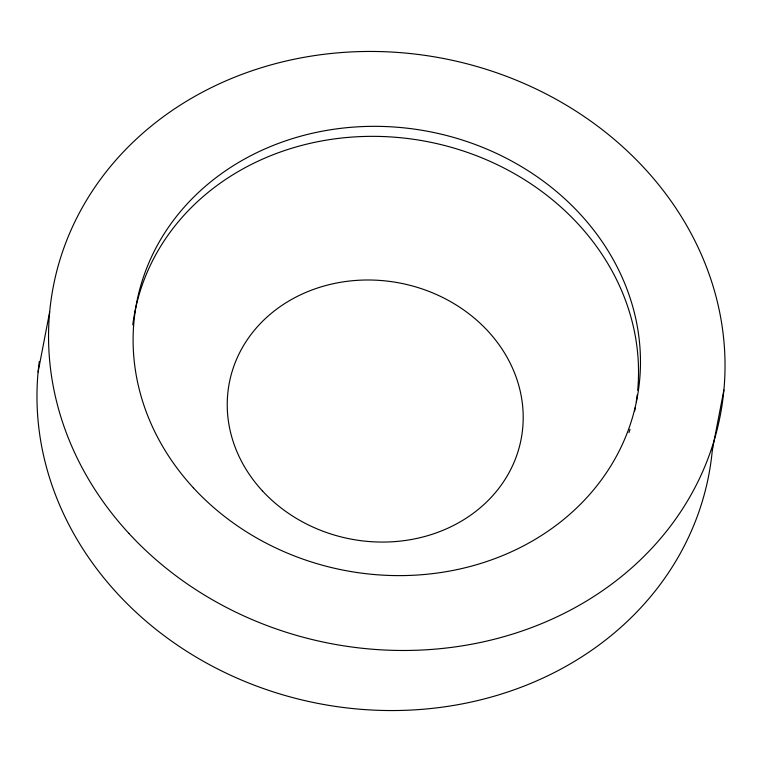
<?xml version="1.0" encoding="UTF-8"?>
<svg xmlns="http://www.w3.org/2000/svg" width="762" height="762" viewBox="0 0 762 762"><rect width="100%" height="100%" fill="white"/><g stroke="black" fill="none" stroke-linecap="round" stroke-linejoin="round"><path stroke-width="1.14" d="M38.1 372.027L49.663 311.963M712.337 450.037L723.9 389.973M712.632 446.532A339.652 297.923 10.9 0 1 343.586 707.517A339.652 297.923 10.9 0 1 39.291 361.531M630.012 429.263A254.737 223.447 10.9 0 1 628.955 432.625M132.788 324.803A254.737 223.447 10.9 0 1 409.527 138.741A254.737 223.447 10.9 0 1 637.689 390.23M637.213 394.849A254.737 223.447 10.9 0 1 636.27 401.784M635.298 407.565A254.737 223.447 10.9 0 1 634.632 411.023M128.864 533.371A339.652 297.923 10.9 0 0 705.26 465.506A339.652 297.923 10.9 0 0 326.231 54.026A339.652 297.923 10.9 0 0 128.864 533.371M193.338 487.775A254.737 223.447 10.9 0 0 625.64 436.874A254.737 223.447 10.9 0 0 341.366 128.264A254.737 223.447 10.9 0 0 193.338 487.775M262.376 490.833A148.6 130.34 10.9 0 0 514.55 461.143A148.6 130.34 10.9 0 0 348.729 281.121A148.6 130.34 10.9 0 0 262.376 490.833"/></g></svg>
